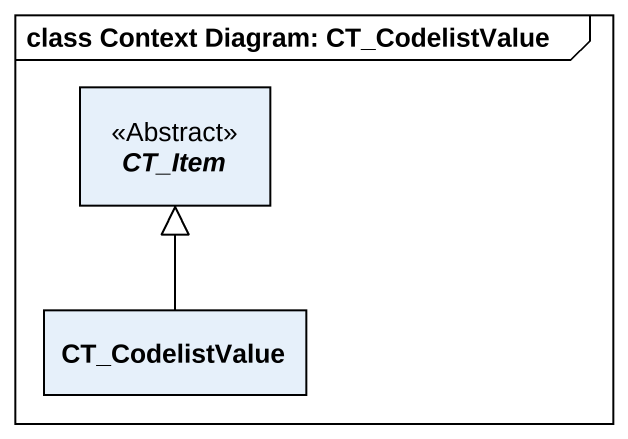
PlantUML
@startuml
mainframe class Context Diagram: CT_CodelistValue
hide circle
hide empty members
abstract class CT_Item <<Abstract>>
class CT_CodelistValue
CT_CodelistValue -up-|> CT_Item
@enduml
